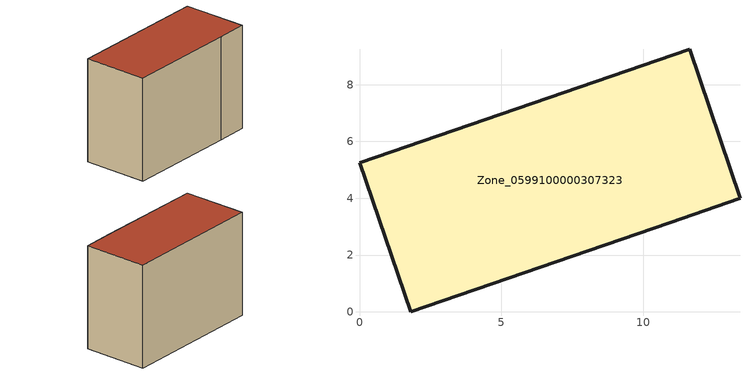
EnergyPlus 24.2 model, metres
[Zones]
Zone_0599100000307323
 floor ground (C_G): 0,5.25 11.63,9.25 13.4,4 10.93,3.13 1.8,0 z0
 wall outside (C_F): 11.63,9.25 0,5.25 1.8,0 10.93,3.13 13.4,4 11.63,9.25 z0:8.91
 roof outside (C_R): 13.4,4 11.63,9.25 0,5.25 1.8,0 10.93,3.13 z8.91
[BUILDING]
Pand.0599100000307323: North Axis=0; Terrain=City; Loads Convergence Tolerance Value=0.04; Temperature Convergence Tolerance Value=0.4; Solar Distribution=FullExterior; Maximum Number of Warmup Days=25; Minimum Number of Warmup Days=1
[Site:Location]
Rotterdam.The.Hague.AP_ZH_NLD Design_Conditions: Latitude=51.96; Longitude=4.45; Time Zone=1; Elevation=-4.5
[SITE:GROUNDTEMPERATURE:BUILDINGSURFACE]
18, 18, 18, 18, 18, 18, 18, 18, 18, 18, 18, 18
[MATERIAL] Thermal Absorptance=0.9; Solar Absorptance=0.7; Visible Absorptance=0.7
Name | Roughness | Thickness | Conductivity | Density | Specific Heat
G.TC.1975-1991 | MediumSmooth | 0.15 | 0.288461 | 540 | 1210
F.TC.1975-1991 | Rough | 0.3 | 0.230769 | 1920 | 840
R.TC.1975-1991 | MediumRough | 0.2 | 0.153846 | 1500 | 1000
[CONSTRUCTION]
C_G: G.TC.1975-1991
C_F: F.TC.1975-1991
C_R: R.TC.1975-1991
[ZONE]
Zone_0599100000307323: Type=1; Multiplier=1; Ceiling Height=Autocalculate; Volume=Autocalculate; Floor Area=autocalculate; Part of Total Floor Area=Yes
[ZONEINFILTRATION:DESIGNFLOWRATE]
Infil_Zone_0599100000307323: Zone or ZoneList or Space or SpaceList=Zone_0599100000307323; Schedule=AlwaysOn; Design Flow Rate Calculation Method=Flow/Area; Flow Rate per Floor Area=0.003; Constant Term Coefficient=1; Temperature Term Coefficient=0; Velocity Term Coefficient=0; Velocity Squared Term Coefficient=0
[HVACTEMPLATE:ZONE:IDEALLOADSAIRSYSTEM]
Zone_0599100000307323: Maximum Heating Supply Air Temperature=50; Minimum Cooling Supply Air Temperature=13; Maximum Heating Supply Air Humidity Ratio=0.0156; Minimum Cooling Supply Air Humidity Ratio=0.0077; Heating Limit=NoLimit; Cooling Limit=NoLimit; Dehumidification Control Type=ConstantSensibleHeatRatio; Cooling Sensible Heat Ratio=0.7; Dehumidification Setpoint=60; Humidification Control Type=None; Humidification Setpoint=30; Outdoor Air Method=None; Outdoor Air Flow Rate per Person=0.00944; Outdoor Air Flow Rate per Zone Floor Area=0; Outdoor Air Flow Rate per Zone=0; Demand Controlled Ventilation Type=None; Outdoor Air Economizer Type=NoEconomizer; Heat Recovery Type=None; Sensible Heat Recovery Effectiveness=0.7; Latent Heat Recovery Effectiveness=0.65
[ZONECONTROL:THERMOSTAT]
ThermostatControl_Zone_0599100000307323: Zone or ZoneList=Zone_0599100000307323; Control Type Schedule=DualSetpointControlType; Control 1=Thermostat_Zone_0599100000307323; Temperature Difference Between Cutout And Setpoint=0
[THERMOSTATSETPOINT:DUALSETPOINT]
Thermostat_Zone_0599100000307323: Heating Setpoint Temperature Schedule=HeatingSetpoint_Zone_0599100000307323; Cooling Setpoint Temperature Schedule=CoolingSetpoint_Zone_0599100000307323
[SCHEDULE:COMPACT]
HeatingSetpoint_Zone_0599100000307323: Through: 12/31, For: AllDays, Until: 24:00, 21
CoolingSetpoint_Zone_0599100000307323: Through: 12/31, For: AllDays, Until: 24:00, 24
DualSetpointControlType: Through: 12/31, For: AllDays, Until: 24:00, 4
AlwaysOn: Through: 12/31, For: AllDays, Until: 24:00, 1
